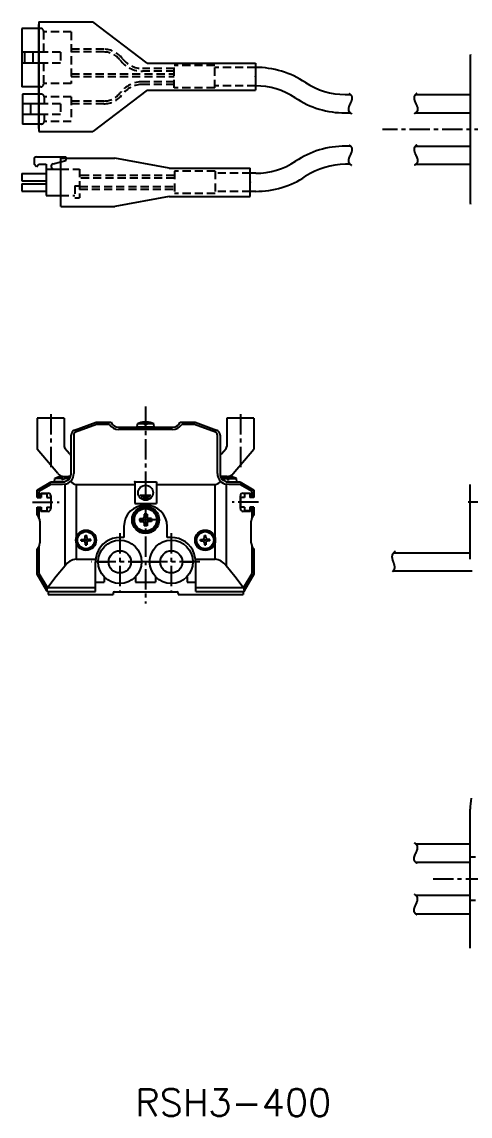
# Model space of a CAD drawing. Extents: x -708 to 234, y 164 to 576.
# Drawn here: x -708.3 to -542.8, y 164.2 to 568.1 of the extents above; entities that cross this region are included whole.
import ezdxf

# ---------------------------------------------------------------- set-up
doc = ezdxf.new("R2010")
doc.units = 0
doc.linetypes.add('CENTER', pattern=[12, 7.5, -1.5, 1.5, -1.5])
doc.linetypes.add('DASHED', pattern=[4.5, 3, -1.5])
doc.layers.get('0').update_dxf_attribs({"linetype": 'CONTINUOUS'})
doc.layers.add('CENTER', color=1, linetype='CENTER')
doc.styles.get("Standard").update_dxf_attribs({"font": 'txt.shx', "height": 10})

# ---------------------------------------------------------------- blocks, each defined once
blk = doc.blocks.new('DTL0002')
at = {"color": 0, "linetype": 'CONTINUOUS'}
for p, q in [((0, 0), (0, -8)), ((0, 0), (8, 0)), ((8, 0), (8, -8)), ((4, -2.07), (4, -4.87)), ((0, -8), (8, -8)), ((2.03, -4.87), (5.97, -4.87)), ((2.34, -5.37), (5.66, -5.37)), ((2.94, -5.87), (5.06, -5.87))]:
    blk.add_line(p, q, dxfattribs=at)
blk.add_circle((4, -4), 2.75, dxfattribs=at)
at = {"color": 0}
blk.add_point((0, 0), dxfattribs=at)
blk = doc.blocks.new('DTL0003')
at = {"color": 0, "linetype": 'CONTINUOUS'}
for p, q in [((-1, 0.25), (-1.75, 0.25)), ((-1.75, 0.25), (-1.75, -0.25)), ((-0.25, 1.75), (0.25, 1.75)), ((-0.25, 1.75), (-0.25, 1)), ((0.25, 1.75), (0.25, 1)), ((1, 0.25), (1.75, 0.25)), ((1.75, 0.25), (1.75, -0.25)), ((-1, -0.25), (-1.75, -0.25)), ((-0.25, -1.75), (-0.25, -1)), ((-0.25, -1.75), (0.25, -1.75)), ((0.25, -1.75), (0.25, -1)), ((1, -0.25), (1.75, -0.25))]:
    blk.add_line(p, q, dxfattribs=at)
for radius in [3.75, 3.15]:
    blk.add_circle((0, 0), radius, dxfattribs=at)
for centre, start, end in [((-1, 1), 270, 0), ((1, 1), 180, 270), ((-1, -1), 0, 90.0001), ((1, -1), 90, 180)]:
    blk.add_arc(centre, 0.748, start, end, dxfattribs=at)
at = {"color": 0}
blk.add_point((0, 0), dxfattribs=at)
blk.add_point((0, 0), dxfattribs=at)

msp = doc.modelspace()

# ---------------------------------------------------------------- linework, layer by layer
at = {"color": 7, "linetype": 'CONTINUOUS'}
for p, q in [((-702.08, 565.61), (-708.28, 565.61)), ((-708.28, 565.61), (-708.28, 544.11)), ((-702.08, 556.86), (-708.28, 556.86)), ((-707.28, 556.86), (-707.28, 552.86)), ((-704.28, 556.86), (-704.28, 552.86)), ((-542.79, 554.01), (-542.79, 502.71)), ((-702.08, 552.86), (-708.28, 552.86)), ((-702.08, 544.11), (-708.28, 544.11)), ((-708.08, 541.36), (-708.08, 530.36)), ((-702.08, 541.36), (-708.08, 541.36)), ((-588.91, 541.27), (-587.01, 541.27)), ((-562.92, 541.26), (-542.79, 541.26)), ((-702.08, 537.86), (-708.08, 537.86)), ((-705.08, 537.86), (-705.08, 533.86)), ((-702.08, 533.86), (-708.08, 533.86)), ((-589.04, 534.47), (-586.99, 534.47)), ((-562.94, 534.46), (-542.79, 534.46)), ((-702.08, 530.36), (-708.08, 530.36)), ((-586.96, 522.21), (-588.81, 522.21)), ((-562.96, 522.21), (-542.79, 522.21)), ((-703.81, 517.32), (-703.81, 515.52)), ((-702.91, 518.22), (-692.11, 518.22)), ((-692.11, 518.22), (-692.11, 517.81)), ((-702.91, 514.62), (-703.81, 515.52)), ((-702.91, 514.62), (-702.01, 515.52)), ((-702.01, 515.52), (-699.31, 515.52)), ((-699.31, 515.52), (-699.31, 504)), ((-699.31, 513.72), (-693.98, 513.72)), ((-696.74, 515.72), (-693.98, 516.43)), ((-587.05, 515.51), (-588.81, 515.51)), ((-562.88, 515.51), (-542.79, 515.51)), ((-708.31, 512.1), (-708.31, 509.4)), ((-708.31, 512.1), (-699.31, 512.1)), ((-708.31, 509.4), (-699.31, 509.4)), ((-621.98, 512.21), (-623.98, 512.21)), ((-708.31, 508.32), (-699.31, 508.32)), ((-708.31, 508.32), (-708.31, 505.62)), ((-708.31, 505.62), (-699.31, 505.62)), ((-621.98, 505.51), (-623.98, 505.51)), ((-699.31, 504), (-693.98, 504)), ((-692.63, 421.78), (-702.63, 421.78)), ((-702.63, 421.78), (-702.63, 410.41)), ((-692.63, 421.78), (-692.63, 411.3)), ((-688.82, 417.39), (-680.88, 420.28)), ((-680.88, 420.28), (-675.39, 420.28)), ((-675.39, 420.28), (-675.38, 420.28)), ((-663.03, 420.37), (-663.03, 419.38)), ((-662.23, 420.37), (-662.23, 419.38)), ((-649.88, 420.28), (-644.38, 420.28)), ((-649.88, 420.28), (-649.88, 420.28)), ((-644.38, 420.28), (-636.45, 417.39)), ((-632.63, 421.78), (-632.63, 411.3)), ((-622.63, 421.78), (-632.63, 421.78)), ((-622.63, 421.78), (-622.63, 410.41)), ((-680.71, 419.46), (-688.47, 416.62)), ((-675.97, 419.46), (-680.71, 419.46)), ((-672.63, 418.48), (-652.63, 418.48)), ((-652.63, 417.65), (-672.63, 417.65)), ((-665.78, 418.48), (-665.67, 419.78)), ((-659.48, 418.48), (-665.78, 418.48)), ((-663.03, 419.78), (-665.67, 419.78)), ((-662.23, 419.38), (-663.03, 419.38)), ((-659.6, 419.78), (-662.23, 419.78)), ((-659.48, 418.48), (-659.6, 419.78)), ((-644.56, 419.46), (-649.29, 419.46)), ((-636.79, 416.62), (-644.56, 419.46)), ((-690.13, 401.28), (-690.13, 415.51)), ((-689.13, 415.68), (-689.13, 401.37)), ((-636.13, 401.37), (-636.13, 415.68)), ((-635.13, 415.51), (-635.13, 401.28)), ((-695.03, 401.35), (-702.63, 410.41)), ((-690.7, 408.64), (-692.4, 410.66)), ((-634.56, 408.64), (-632.87, 410.66)), ((-630.23, 401.35), (-622.63, 410.41)), ((-693.53, 400.17), (-693.53, 399.18)), ((-692.73, 400.28), (-691.13, 400.28)), ((-692.73, 400.17), (-692.73, 399.18)), ((-632.53, 400.28), (-634.13, 400.28)), ((-632.53, 400.17), (-632.53, 399.18)), ((-631.73, 400.17), (-631.73, 399.18)), ((-702.63, 395.28), (-697.45, 398.27)), ((-697.46, 397.28), (-702, 394.7)), ((-693.35, 397.28), (-697.46, 397.28)), ((-697.45, 398.27), (-697.44, 398.28)), ((-697.44, 398.28), (-693.13, 398.28)), ((-696.28, 398.28), (-696.17, 399.58)), ((-693.13, 398.28), (-696.28, 398.28)), ((-693.53, 399.58), (-696.17, 399.58)), ((-692.73, 399.18), (-693.53, 399.18)), ((-692.36, 397.4), (-693.35, 397.28)), ((-693.13, 398.28), (-692.4, 398.37)), ((-690.66, 399.58), (-692.73, 399.58)), ((-692.36, 367.36), (-692.36, 397.4)), ((-688.28, 397.28), (-688.28, 369.78)), ((-688.28, 397.28), (-666.63, 397.28)), ((-658.63, 397.28), (-636.98, 397.28)), ((-636.98, 369.78), (-636.98, 397.28)), ((-635, 398.6), (-635.02, 398.59)), ((-634.6, 399.58), (-632.53, 399.58)), ((-631.91, 397.28), (-632.91, 397.4)), ((-632.91, 397.4), (-632.91, 367.36)), ((-632.87, 398.37), (-632.13, 398.28)), ((-632.53, 399.18), (-631.73, 399.18)), ((-632.13, 398.28), (-628.98, 398.28)), ((-632.13, 398.28), (-627.83, 398.28)), ((-627.81, 397.28), (-631.91, 397.28)), ((-631.73, 399.58), (-629.1, 399.58)), ((-628.98, 398.28), (-629.1, 399.58)), ((-627.83, 398.28), (-627.81, 398.27)), ((-627.81, 398.27), (-622.63, 395.28)), ((-623.27, 394.7), (-627.81, 397.28)), ((-542.79, 369.78), (-542.79, 397.28)), ((-702.63, 395.26), (-702.63, 395.28)), ((-702.63, 392.53), (-702.63, 395.26)), ((-702, 392.68), (-702.63, 392.68)), ((-702.63, 392.53), (-701.13, 392.53)), ((-702, 394.7), (-702, 392.68)), ((-702, 392.68), (-701.33, 392.68)), ((-701.33, 392.68), (-701.33, 394.13)), ((-701.33, 394.13), (-698.63, 394.13)), ((-701.13, 393.98), (-701.13, 392.53)), ((-701.13, 393.98), (-699.13, 393.98)), ((-699.13, 393.98), (-699.13, 392.53)), ((-699.13, 392.53), (-697.63, 392.53)), ((-697.63, 393.13), (-697.63, 388.43)), ((-697.63, 392.53), (-697.63, 389.03)), ((-627.63, 388.43), (-627.63, 393.13)), ((-627.63, 392.53), (-627.63, 389.03)), ((-626.13, 392.53), (-627.63, 392.53)), ((-626.63, 394.13), (-623.93, 394.13)), ((-626.13, 393.98), (-626.13, 392.53)), ((-624.13, 393.98), (-626.13, 393.98)), ((-624.13, 393.98), (-624.13, 392.53)), ((-622.63, 392.53), (-624.13, 392.53)), ((-623.93, 394.13), (-623.93, 392.68)), ((-623.93, 392.68), (-623.27, 392.68)), ((-623.27, 392.68), (-623.27, 394.7)), ((-622.63, 392.68), (-623.27, 392.68)), ((-622.63, 395.28), (-622.63, 395.26)), ((-622.63, 395.26), (-622.63, 392.53)), ((-702.63, 386.02), (-702.63, 389.03)), ((-702.63, 389.03), (-701.13, 389.03)), ((-702.63, 388.88), (-702, 388.88)), ((-701.33, 388.88), (-702, 388.88)), ((-702, 388.88), (-702, 385.21)), ((-701.33, 387.43), (-701.33, 388.88)), ((-701.13, 389.03), (-701.13, 387.58)), ((-699.13, 389.03), (-699.13, 387.58)), ((-699.13, 389.03), (-697.63, 389.03)), ((-626.13, 389.03), (-627.63, 389.03)), ((-626.13, 389.03), (-626.13, 387.58)), ((-624.13, 389.03), (-624.13, 387.58)), ((-622.63, 389.03), (-624.13, 389.03)), ((-623.27, 388.88), (-623.93, 388.88)), ((-623.93, 388.88), (-623.93, 387.43)), ((-623.27, 388.88), (-622.63, 388.88)), ((-623.27, 385.21), (-623.27, 388.88)), ((-622.63, 389.03), (-622.63, 386.02)), ((-701.63, 383.78), (-701.63, 375.78)), ((-698.63, 387.43), (-701.33, 387.43)), ((-701.13, 387.58), (-699.13, 387.58)), ((-664.78, 384.83), (-663.68, 384.83)), ((-664.78, 384.83), (-664.78, 383.73)), ((-664.78, 383.73), (-663.68, 383.73)), ((-662.08, 386.43), (-663.18, 386.43)), ((-663.18, 386.43), (-663.18, 385.33)), ((-662.08, 386.43), (-662.08, 385.33)), ((-660.48, 384.83), (-661.58, 384.83)), ((-660.48, 383.73), (-661.58, 383.73)), ((-660.48, 384.83), (-660.48, 383.73)), ((-623.93, 387.43), (-626.63, 387.43)), ((-624.13, 387.58), (-626.13, 387.58)), ((-623.63, 375.78), (-623.63, 383.78)), ((-670.63, 381.78), (-670.63, 377.78)), ((-663.18, 383.23), (-663.18, 382.13)), ((-662.08, 382.13), (-663.18, 382.13)), ((-662.08, 383.23), (-662.08, 382.13)), ((-654.63, 377.78), (-654.63, 381.78)), ((-670.63, 377.78), (-672.13, 377.78)), ((-653.13, 377.78), (-654.63, 377.78)), ((-702.63, 364.28), (-702.63, 373.54)), ((-702, 374.35), (-702, 364.55)), ((-623.27, 364.55), (-623.27, 374.35)), ((-622.63, 373.54), (-622.63, 364.28)), ((-571.01, 372.13), (-542.83, 372.13)), ((-688.28, 369.78), (-681.14, 369.78)), ((-681.13, 357.86), (-681.13, 368.78)), ((-680.13, 368.78), (-676.38, 368.78)), ((-667.88, 368.78), (-664.13, 368.78)), ((-661.13, 368.78), (-657.38, 368.78)), ((-648.88, 368.78), (-645.13, 368.78)), ((-644.13, 357.86), (-644.13, 368.78)), ((-644.12, 369.78), (-636.98, 369.78)), ((-699.06, 358.09), (-702.63, 364.28)), ((-702.63, 364.28), (-702.63, 364.28)), ((-702, 364.55), (-698.84, 359.17)), ((-626.42, 359.17), (-623.27, 364.55)), ((-622.63, 364.28), (-626.21, 358.09)), ((-622.63, 364.28), (-622.63, 364.28)), ((-571.22, 365.43), (-542.02, 365.43)), ((-681.13, 361.28), (-677.93, 361.28)), ((-677.93, 363.27), (-677.93, 361.28)), ((-666.33, 363.27), (-666.33, 361.28)), ((-666.33, 361.28), (-658.93, 361.28)), ((-658.93, 363.27), (-658.93, 361.28)), ((-647.33, 363.27), (-647.33, 361.28)), ((-647.33, 361.28), (-644.13, 361.28)), ((-698.88, 357.78), (-699.06, 358.09)), ((-681.13, 357.78), (-698.88, 357.78)), ((-698.84, 359.17), (-698.72, 359.31)), ((-698.72, 359.31), (-681.13, 359.31)), ((-698.63, 357.78), (-698.63, 356.78)), ((-698.63, 356.78), (-674.63, 356.78)), ((-674.63, 357.28), (-674.63, 356.78)), ((-674.13, 357.78), (-651.13, 357.78)), ((-650.63, 357.28), (-650.63, 356.78)), ((-650.63, 356.78), (-626.63, 356.78)), ((-644.13, 359.31), (-626.55, 359.31)), ((-626.38, 357.78), (-644.13, 357.78)), ((-626.63, 357.78), (-626.63, 356.78)), ((-626.55, 359.31), (-626.42, 359.17)), ((-626.21, 358.09), (-626.38, 357.78)), ((-542.79, 226.18), (-542.79, 277.48)), ((-542.79, 270.27), (-542.63, 270.33)), ((-562.88, 264.68), (-542.79, 264.68)), ((-540.79, 259.83), (-542.79, 259.83)), ((-562.96, 257.98), (-542.79, 257.98)), ((-562.94, 245.73), (-542.79, 245.73)), ((-540.79, 243.83), (-542.79, 243.83)), ((-562.92, 238.93), (-542.79, 238.93)), ((-542.63, 233.33), (-542.79, 233.39))]:
    msp.add_line(p, q, dxfattribs=at)
at = {"color": 0, "linetype": 'CONTINUOUS'}
for p, q in [((-702.08, 568.06), (-682.08, 568.06)), ((-702.08, 568.06), (-702.08, 527.66)), ((-702.08, 528.66), (-702.08, 567.06)), ((-662.08, 552.81), (-682.08, 568.06)), ((-662.08, 552.81), (-622.08, 552.81)), ((-622.08, 552.81), (-622.08, 542.91)), ((-662.08, 542.91), (-682.08, 527.66)), ((-662.08, 542.91), (-622.08, 542.91)), ((-702.08, 527.66), (-682.08, 527.66)), ((-693.98, 517.81), (-673.98, 517.81)), ((-693.98, 499.91), (-693.98, 517.81)), ((-653.98, 514.06), (-673.98, 517.81)), ((-653.98, 514.06), (-623.98, 514.06)), ((-623.98, 503.66), (-623.98, 514.06)), ((-653.98, 503.66), (-673.98, 499.91)), ((-653.98, 503.66), (-623.98, 503.66)), ((-693.98, 499.91), (-673.98, 499.91))]:
    msp.add_line(p, q, dxfattribs=at)
at = {"color": 3, "linetype": 'DASHED'}
for p, q in [((-701.28, 565.61), (-702.08, 565.61)), ((-700.28, 564.61), (-700.28, 556.86)), ((-690.08, 564.36), (-700.28, 564.36)), ((-690.08, 564.36), (-690.08, 545.36)), ((-678.05, 557.96), (-690.08, 557.96)), ((-694.08, 556.86), (-702.08, 556.86)), ((-694.08, 556.86), (-694.08, 552.86)), ((-678.05, 556.96), (-690.08, 556.96)), ((-694.08, 552.86), (-702.08, 552.86)), ((-700.28, 552.86), (-700.28, 545.11)), ((-652.08, 550.86), (-663.72, 550.86)), ((-652.08, 549.86), (-663.72, 549.86)), ((-637.08, 552.01), (-652.08, 552.01)), ((-652.08, 543.71), (-652.08, 552.01)), ((-637.08, 543.71), (-637.08, 552.01)), ((-622.08, 551.26), (-637.08, 551.26)), ((-690.08, 545.36), (-700.28, 545.36)), ((-690.08, 548.86), (-652.08, 548.86)), ((-690.08, 547.86), (-652.08, 547.86)), ((-652.08, 545.96), (-663.72, 545.96)), ((-701.28, 544.11), (-702.08, 544.11)), ((-701.08, 541.36), (-702.08, 541.36)), ((-652.08, 544.96), (-663.72, 544.96)), ((-637.08, 543.71), (-652.08, 543.71)), ((-622.08, 544.46), (-637.08, 544.46)), ((-694.08, 537.86), (-702.08, 537.86)), ((-700.08, 540.36), (-700.08, 537.86)), ((-690.08, 540.36), (-700.08, 540.36)), ((-694.08, 537.86), (-694.08, 533.86)), ((-690.08, 540.36), (-690.08, 531.36)), ((-678.05, 538.86), (-690.08, 538.86)), ((-678.05, 537.86), (-690.08, 537.86)), ((-694.08, 533.86), (-702.08, 533.86)), ((-700.08, 533.86), (-700.08, 531.36)), ((-701.08, 530.36), (-702.08, 530.36)), ((-690.08, 531.36), (-700.08, 531.36)), ((-693.98, 516.43), (-692.11, 516.91)), ((-692.11, 517.81), (-692.11, 516.91)), ((-693.98, 513.72), (-686.98, 513.72)), ((-686.98, 513.72), (-686.98, 503.1)), ((-651.98, 512.96), (-651.98, 504.76)), ((-636.98, 512.96), (-651.98, 512.96)), ((-636.98, 512.96), (-636.98, 504.76)), ((-651.98, 511.36), (-686.98, 511.36)), ((-651.98, 510.36), (-686.98, 510.36)), ((-623.98, 512.21), (-636.98, 512.21)), ((-688.78, 507.6), (-686.98, 507.6)), ((-688.78, 507.6), (-688.78, 503.1)), ((-686.98, 507.36), (-651.98, 507.36)), ((-686.98, 506.36), (-651.98, 506.36)), ((-623.98, 505.51), (-636.98, 505.51)), ((-693.98, 504), (-688.78, 504)), ((-688.78, 503.1), (-686.98, 503.1)), ((-636.98, 504.76), (-651.98, 504.76))]:
    msp.add_line(p, q, dxfattribs=at)
at = {"color": 7, "linetype": 'CONTINUOUS'}
for points in [[(-690.94, 399.24), (-691.49, 398.77), (-692.4, 398.37)], [(-632.87, 398.37), (-633.77, 398.77), (-634.33, 399.24)], [(-701.63, 383.78), (-701.68, 384.32), (-702, 385.21)], [(-623.27, 385.21), (-623.48, 384.72), (-623.63, 383.78)], [(-702, 374.35), (-701.78, 374.84), (-701.63, 375.78)], [(-623.63, 375.78), (-623.58, 375.24), (-623.27, 374.35)], [(-680.62, 371.78), (-681.01, 370.28), (-681.13, 368.78)], [(-644.13, 368.78), (-644.26, 370.32), (-644.65, 371.78)], [(-692.36, 367.36), (-695.63, 363.39), (-698.72, 359.31)], [(-626.55, 359.31), (-629.64, 363.4), (-632.91, 367.36)]]:
    msp.add_lwpolyline(points, dxfattribs=at)
at = {"color": 7}
for points in [[(-587.43, 541.68, 0), (-587.4, 541.65, 0), (-587.37, 541.62, 0), (-587.33, 541.59, 0), (-587.3, 541.56, 0), (-587.27, 541.53, 0), (-587.23, 541.5, 0), (-587.2, 541.47, 0), (-587.17, 541.43, 0), (-587.14, 541.4, 0), (-587.11, 541.37, 0), (-587.08, 541.34, 0), (-587.04, 541.3, 0), (-587.01, 541.27, 0), (-586.98, 541.24, 0), (-586.95, 541.2, 0), (-586.92, 541.17, 0), (-586.89, 541.14, 0), (-586.87, 541.1, 0), (-586.84, 541.07, 0), (-586.81, 541.03, 0), (-586.78, 541, 0), (-586.76, 540.96, 0), (-586.73, 540.93, 0), (-586.71, 540.89, 0), (-586.68, 540.85, 0), (-586.66, 540.82, 0), (-586.64, 540.78, 0), (-586.62, 540.74, 0), (-586.6, 540.71, 0), (-586.58, 540.67, 0), (-586.56, 540.63, 0), (-586.54, 540.59, 0), (-586.53, 540.55, 0), (-586.51, 540.52, 0), (-586.5, 540.48, 0), (-586.49, 540.44, 0), (-586.48, 540.4, 0), (-586.47, 540.36, 0), (-586.46, 540.32, 0), (-586.45, 540.28, 0), (-586.45, 540.24, 0), (-586.44, 540.2, 0), (-586.43, 540.16, 0), (-586.43, 540.12, 0), (-586.43, 540.08, 0), (-586.43, 540.03, 0), (-586.43, 539.99, 0), (-586.43, 539.95, 0), (-586.43, 539.91, 0), (-586.43, 539.87, 0), (-586.43, 539.82, 0), (-586.44, 539.78, 0), (-586.44, 539.74, 0), (-586.45, 539.7, 0), (-586.45, 539.65, 0), (-586.46, 539.61, 0), (-586.47, 539.57, 0), (-586.47, 539.52, 0), (-586.48, 539.48, 0), (-586.49, 539.43, 0), (-586.5, 539.39, 0), (-586.51, 539.35, 0), (-586.53, 539.3, 0), (-586.54, 539.26, 0), (-586.55, 539.21, 0), (-586.56, 539.17, 0), (-586.58, 539.12, 0), (-586.59, 539.08, 0), (-586.61, 539.03, 0), (-586.62, 538.99, 0), (-586.64, 538.94, 0), (-586.65, 538.9, 0), (-586.67, 538.85, 0), (-586.69, 538.81, 0), (-586.71, 538.76, 0), (-586.72, 538.72, 0), (-586.74, 538.67, 0), (-586.76, 538.62, 0), (-586.78, 538.58, 0), (-586.8, 538.53, 0), (-586.82, 538.49, 0), (-586.84, 538.44, 0), (-586.86, 538.39, 0), (-586.88, 538.35, 0), (-586.9, 538.3, 0), (-586.92, 538.26, 0), (-586.94, 538.21, 0), (-586.96, 538.16, 0), (-586.98, 538.12, 0), (-587, 538.07, 0), (-587.02, 538.03, 0), (-587.04, 537.98, 0), (-587.07, 537.93, 0), (-587.09, 537.89, 0), (-587.11, 537.84, 0), (-587.13, 537.8, 0), (-587.15, 537.75, 0), (-587.17, 537.7, 0), (-587.19, 537.66, 0), (-587.21, 537.61, 0), (-587.23, 537.57, 0), (-587.25, 537.52, 0), (-587.28, 537.48, 0), (-587.3, 537.43, 0), (-587.32, 537.38, 0), (-587.34, 537.34, 0), (-587.36, 537.29, 0), (-587.38, 537.25, 0), (-587.39, 537.2, 0), (-587.41, 537.16, 0), (-587.43, 537.11, 0), (-587.45, 537.07, 0), (-587.47, 537.02, 0), (-587.49, 536.98, 0), (-587.5, 536.93, 0), (-587.52, 536.89, 0), (-587.54, 536.84, 0), (-587.55, 536.8, 0), (-587.57, 536.75, 0), (-587.58, 536.71, 0), (-587.6, 536.66, 0), (-587.61, 536.62, 0), (-587.63, 536.58, 0), (-587.64, 536.53, 0), (-587.65, 536.49, 0), (-587.66, 536.45, 0), (-587.67, 536.4, 0), (-587.69, 536.36, 0), (-587.7, 536.32, 0), (-587.71, 536.27, 0), (-587.71, 536.23, 0), (-587.72, 536.19, 0), (-587.73, 536.15, 0), (-587.74, 536.11, 0), (-587.74, 536.07, 0), (-587.75, 536.02, 0), (-587.75, 535.98, 0), (-587.75, 535.94, 0), (-587.76, 535.9, 0), (-587.76, 535.86, 0), (-587.76, 535.82, 0), (-587.76, 535.78, 0), (-587.76, 535.74, 0), (-587.75, 535.7, 0), (-587.75, 535.66, 0), (-587.75, 535.62, 0), (-587.74, 535.58, 0), (-587.74, 535.54, 0), (-587.73, 535.5, 0), (-587.72, 535.47, 0), (-587.71, 535.43, 0), (-587.7, 535.39, 0), (-587.69, 535.35, 0), (-587.68, 535.32, 0), (-587.66, 535.28, 0), (-587.65, 535.24, 0), (-587.63, 535.21, 0), (-587.62, 535.17, 0), (-587.6, 535.14, 0), (-587.58, 535.1, 0), (-587.56, 535.07, 0), (-587.54, 535.03, 0), (-587.51, 535, 0), (-587.49, 534.96, 0), (-587.46, 534.93, 0), (-587.44, 534.9, 0), (-587.41, 534.86, 0), (-587.38, 534.83, 0), (-587.35, 534.8, 0), (-587.32, 534.77, 0), (-587.29, 534.74, 0), (-587.26, 534.7, 0), (-587.23, 534.67, 0), (-587.2, 534.64, 0), (-587.16, 534.61, 0), (-587.13, 534.58, 0), (-587.09, 534.55, 0), (-587.06, 534.52, 0), (-587.02, 534.49, 0), (-586.99, 534.47, 0), (-586.95, 534.44, 0), (-586.92, 534.41, 0), (-586.88, 534.38, 0), (-586.84, 534.35, 0), (-586.81, 534.33, 0), (-586.77, 534.3, 0), (-586.74, 534.27, 0), (-586.7, 534.25, 0), (-586.66, 534.22, 0), (-586.63, 534.2, 0), (-586.59, 534.17, 0)], [(-562.5, 541.68, 0), (-562.53, 541.65, 0), (-562.56, 541.62, 0), (-562.59, 541.59, 0), (-562.62, 541.56, 0), (-562.66, 541.53, 0), (-562.69, 541.5, 0), (-562.72, 541.47, 0), (-562.75, 541.43, 0), (-562.79, 541.4, 0), (-562.82, 541.37, 0), (-562.85, 541.34, 0), (-562.88, 541.3, 0), (-562.91, 541.27, 0), (-562.94, 541.24, 0), (-562.97, 541.2, 0), (-563, 541.17, 0), (-563.03, 541.14, 0), (-563.06, 541.1, 0), (-563.09, 541.07, 0), (-563.11, 541.03, 0), (-563.14, 541, 0), (-563.17, 540.96, 0), (-563.19, 540.93, 0), (-563.22, 540.89, 0), (-563.24, 540.85, 0), (-563.26, 540.82, 0), (-563.29, 540.78, 0), (-563.31, 540.74, 0), (-563.33, 540.71, 0), (-563.35, 540.67, 0), (-563.36, 540.63, 0), (-563.38, 540.59, 0), (-563.4, 540.55, 0), (-563.41, 540.52, 0), (-563.42, 540.48, 0), (-563.44, 540.44, 0), (-563.45, 540.4, 0), (-563.46, 540.36, 0), (-563.47, 540.32, 0), (-563.47, 540.28, 0), (-563.48, 540.24, 0), (-563.49, 540.2, 0), (-563.49, 540.16, 0), (-563.49, 540.12, 0), (-563.5, 540.08, 0), (-563.5, 540.03, 0), (-563.5, 539.99, 0), (-563.5, 539.95, 0), (-563.5, 539.91, 0), (-563.49, 539.87, 0), (-563.49, 539.82, 0), (-563.49, 539.78, 0), (-563.48, 539.74, 0), (-563.48, 539.7, 0), (-563.47, 539.65, 0), (-563.47, 539.61, 0), (-563.46, 539.57, 0), (-563.45, 539.52, 0), (-563.44, 539.48, 0), (-563.43, 539.43, 0), (-563.42, 539.39, 0), (-563.41, 539.35, 0), (-563.4, 539.3, 0), (-563.39, 539.26, 0), (-563.37, 539.21, 0), (-563.36, 539.17, 0), (-563.35, 539.12, 0), (-563.33, 539.08, 0), (-563.32, 539.03, 0), (-563.3, 538.99, 0), (-563.29, 538.94, 0), (-563.27, 538.9, 0), (-563.25, 538.85, 0), (-563.24, 538.81, 0), (-563.22, 538.76, 0), (-563.2, 538.72, 0), (-563.18, 538.67, 0), (-563.16, 538.62, 0), (-563.15, 538.58, 0), (-563.13, 538.53, 0), (-563.11, 538.49, 0), (-563.09, 538.44, 0), (-563.07, 538.39, 0), (-563.05, 538.35, 0), (-563.03, 538.3, 0), (-563.01, 538.26, 0), (-562.99, 538.21, 0), (-562.97, 538.16, 0), (-562.94, 538.12, 0), (-562.92, 538.07, 0), (-562.9, 538.03, 0), (-562.88, 537.98, 0), (-562.86, 537.93, 0), (-562.84, 537.89, 0), (-562.82, 537.84, 0), (-562.8, 537.8, 0), (-562.77, 537.75, 0), (-562.75, 537.7, 0), (-562.73, 537.66, 0), (-562.71, 537.61, 0), (-562.69, 537.57, 0), (-562.67, 537.52, 0), (-562.65, 537.48, 0), (-562.63, 537.43, 0), (-562.61, 537.38, 0), (-562.59, 537.34, 0), (-562.57, 537.29, 0), (-562.55, 537.25, 0), (-562.53, 537.2, 0), (-562.51, 537.16, 0), (-562.49, 537.11, 0), (-562.47, 537.07, 0), (-562.46, 537.02, 0), (-562.44, 536.98, 0), (-562.42, 536.93, 0), (-562.4, 536.89, 0), (-562.39, 536.84, 0), (-562.37, 536.8, 0), (-562.36, 536.75, 0), (-562.34, 536.71, 0), (-562.33, 536.66, 0), (-562.31, 536.62, 0), (-562.3, 536.58, 0), (-562.28, 536.53, 0), (-562.27, 536.49, 0), (-562.26, 536.45, 0), (-562.25, 536.4, 0), (-562.24, 536.36, 0), (-562.23, 536.32, 0), (-562.22, 536.27, 0), (-562.21, 536.23, 0), (-562.2, 536.19, 0), (-562.2, 536.15, 0), (-562.19, 536.11, 0), (-562.18, 536.07, 0), (-562.18, 536.02, 0), (-562.17, 535.98, 0), (-562.17, 535.94, 0), (-562.17, 535.9, 0), (-562.17, 535.86, 0), (-562.17, 535.82, 0), (-562.17, 535.78, 0), (-562.17, 535.74, 0), (-562.17, 535.7, 0), (-562.17, 535.66, 0), (-562.18, 535.62, 0), (-562.18, 535.58, 0), (-562.19, 535.54, 0), (-562.2, 535.5, 0), (-562.2, 535.47, 0), (-562.21, 535.43, 0), (-562.22, 535.39, 0), (-562.23, 535.35, 0), (-562.25, 535.32, 0), (-562.26, 535.28, 0), (-562.27, 535.24, 0), (-562.29, 535.21, 0), (-562.31, 535.17, 0), (-562.33, 535.14, 0), (-562.35, 535.1, 0), (-562.37, 535.07, 0), (-562.39, 535.03, 0), (-562.41, 535, 0), (-562.44, 534.96, 0), (-562.46, 534.93, 0), (-562.49, 534.9, 0), (-562.52, 534.86, 0), (-562.54, 534.83, 0), (-562.57, 534.8, 0), (-562.6, 534.77, 0), (-562.63, 534.74, 0), (-562.66, 534.7, 0), (-562.7, 534.67, 0), (-562.73, 534.64, 0), (-562.76, 534.61, 0), (-562.8, 534.58, 0), (-562.83, 534.55, 0), (-562.87, 534.52, 0), (-562.9, 534.49, 0), (-562.94, 534.47, 0), (-562.97, 534.44, 0), (-563.01, 534.41, 0), (-563.04, 534.38, 0), (-563.08, 534.35, 0), (-563.12, 534.33, 0), (-563.15, 534.3, 0), (-563.19, 534.27, 0), (-563.23, 534.25, 0), (-563.26, 534.22, 0), (-563.3, 534.2, 0), (-563.34, 534.17, 0)], [(-587.43, 522.68, 0), (-587.4, 522.65, 0), (-587.37, 522.62, 0), (-587.33, 522.59, 0), (-587.3, 522.56, 0), (-587.27, 522.53, 0), (-587.23, 522.5, 0), (-587.2, 522.47, 0), (-587.17, 522.43, 0), (-587.14, 522.4, 0), (-587.11, 522.37, 0), (-587.08, 522.34, 0), (-587.04, 522.3, 0), (-587.01, 522.27, 0), (-586.98, 522.24, 0), (-586.95, 522.2, 0), (-586.92, 522.17, 0), (-586.89, 522.14, 0), (-586.87, 522.1, 0), (-586.84, 522.07, 0), (-586.81, 522.03, 0), (-586.78, 522, 0), (-586.76, 521.96, 0), (-586.73, 521.93, 0), (-586.71, 521.89, 0), (-586.68, 521.85, 0), (-586.66, 521.82, 0), (-586.64, 521.78, 0), (-586.62, 521.74, 0), (-586.6, 521.71, 0), (-586.58, 521.67, 0), (-586.56, 521.63, 0), (-586.54, 521.59, 0), (-586.53, 521.55, 0), (-586.51, 521.52, 0), (-586.5, 521.48, 0), (-586.49, 521.44, 0), (-586.48, 521.4, 0), (-586.47, 521.36, 0), (-586.46, 521.32, 0), (-586.45, 521.28, 0), (-586.45, 521.24, 0), (-586.44, 521.2, 0), (-586.43, 521.16, 0), (-586.43, 521.12, 0), (-586.43, 521.08, 0), (-586.43, 521.03, 0), (-586.43, 520.99, 0), (-586.43, 520.95, 0), (-586.43, 520.91, 0), (-586.43, 520.87, 0), (-586.43, 520.82, 0), (-586.44, 520.78, 0), (-586.44, 520.74, 0), (-586.45, 520.7, 0), (-586.45, 520.65, 0), (-586.46, 520.61, 0), (-586.47, 520.57, 0), (-586.47, 520.52, 0), (-586.48, 520.48, 0), (-586.49, 520.43, 0), (-586.5, 520.39, 0), (-586.51, 520.35, 0), (-586.53, 520.3, 0), (-586.54, 520.26, 0), (-586.55, 520.21, 0), (-586.56, 520.17, 0), (-586.58, 520.12, 0), (-586.59, 520.08, 0), (-586.61, 520.03, 0), (-586.62, 519.99, 0), (-586.64, 519.94, 0), (-586.65, 519.9, 0), (-586.67, 519.85, 0), (-586.69, 519.81, 0), (-586.71, 519.76, 0), (-586.72, 519.72, 0), (-586.74, 519.67, 0), (-586.76, 519.62, 0), (-586.78, 519.58, 0), (-586.8, 519.53, 0), (-586.82, 519.49, 0), (-586.84, 519.44, 0), (-586.86, 519.39, 0), (-586.88, 519.35, 0), (-586.9, 519.3, 0), (-586.92, 519.26, 0), (-586.94, 519.21, 0), (-586.96, 519.16, 0), (-586.98, 519.12, 0), (-587, 519.07, 0), (-587.02, 519.03, 0), (-587.04, 518.98, 0), (-587.07, 518.93, 0), (-587.09, 518.89, 0), (-587.11, 518.84, 0), (-587.13, 518.8, 0), (-587.15, 518.75, 0), (-587.17, 518.7, 0), (-587.19, 518.66, 0), (-587.21, 518.61, 0), (-587.23, 518.57, 0), (-587.25, 518.52, 0), (-587.28, 518.48, 0), (-587.3, 518.43, 0), (-587.32, 518.38, 0), (-587.34, 518.34, 0), (-587.36, 518.29, 0), (-587.38, 518.25, 0), (-587.39, 518.2, 0), (-587.41, 518.16, 0), (-587.43, 518.11, 0), (-587.45, 518.07, 0), (-587.47, 518.02, 0), (-587.49, 517.98, 0), (-587.5, 517.93, 0), (-587.52, 517.89, 0), (-587.54, 517.84, 0), (-587.55, 517.8, 0), (-587.57, 517.75, 0), (-587.58, 517.71, 0), (-587.6, 517.66, 0), (-587.61, 517.62, 0), (-587.63, 517.58, 0), (-587.64, 517.53, 0), (-587.65, 517.49, 0), (-587.66, 517.45, 0), (-587.67, 517.4, 0), (-587.69, 517.36, 0), (-587.7, 517.32, 0), (-587.71, 517.27, 0), (-587.71, 517.23, 0), (-587.72, 517.19, 0), (-587.73, 517.15, 0), (-587.74, 517.11, 0), (-587.74, 517.07, 0), (-587.75, 517.02, 0), (-587.75, 516.98, 0), (-587.75, 516.94, 0), (-587.76, 516.9, 0), (-587.76, 516.86, 0), (-587.76, 516.82, 0), (-587.76, 516.78, 0), (-587.76, 516.74, 0), (-587.75, 516.7, 0), (-587.75, 516.66, 0), (-587.75, 516.62, 0), (-587.74, 516.58, 0), (-587.74, 516.54, 0), (-587.73, 516.5, 0), (-587.72, 516.47, 0), (-587.71, 516.43, 0), (-587.7, 516.39, 0), (-587.69, 516.35, 0), (-587.68, 516.32, 0), (-587.66, 516.28, 0), (-587.65, 516.24, 0), (-587.63, 516.21, 0), (-587.62, 516.17, 0), (-587.6, 516.14, 0), (-587.58, 516.1, 0), (-587.56, 516.07, 0), (-587.54, 516.03, 0), (-587.51, 516, 0), (-587.49, 515.96, 0), (-587.46, 515.93, 0), (-587.44, 515.9, 0), (-587.41, 515.86, 0), (-587.38, 515.83, 0), (-587.35, 515.8, 0), (-587.32, 515.77, 0), (-587.29, 515.74, 0), (-587.26, 515.7, 0), (-587.23, 515.67, 0), (-587.2, 515.64, 0), (-587.16, 515.61, 0), (-587.13, 515.58, 0), (-587.09, 515.55, 0), (-587.06, 515.52, 0), (-587.02, 515.49, 0), (-586.99, 515.47, 0), (-586.95, 515.44, 0), (-586.92, 515.41, 0), (-586.88, 515.38, 0), (-586.84, 515.35, 0), (-586.81, 515.33, 0), (-586.77, 515.3, 0), (-586.74, 515.27, 0), (-586.7, 515.25, 0), (-586.66, 515.22, 0), (-586.63, 515.2, 0), (-586.59, 515.17, 0)], [(-562.5, 522.68, 0), (-562.53, 522.65, 0), (-562.56, 522.62, 0), (-562.59, 522.59, 0), (-562.62, 522.56, 0), (-562.66, 522.53, 0), (-562.69, 522.5, 0), (-562.72, 522.47, 0), (-562.75, 522.43, 0), (-562.79, 522.4, 0), (-562.82, 522.37, 0), (-562.85, 522.34, 0), (-562.88, 522.3, 0), (-562.91, 522.27, 0), (-562.94, 522.24, 0), (-562.97, 522.2, 0), (-563, 522.17, 0), (-563.03, 522.14, 0), (-563.06, 522.1, 0), (-563.09, 522.07, 0), (-563.11, 522.03, 0), (-563.14, 522, 0), (-563.17, 521.96, 0), (-563.19, 521.93, 0), (-563.22, 521.89, 0), (-563.24, 521.85, 0), (-563.26, 521.82, 0), (-563.29, 521.78, 0), (-563.31, 521.74, 0), (-563.33, 521.71, 0), (-563.35, 521.67, 0), (-563.36, 521.63, 0), (-563.38, 521.59, 0), (-563.4, 521.55, 0), (-563.41, 521.52, 0), (-563.42, 521.48, 0), (-563.44, 521.44, 0), (-563.45, 521.4, 0), (-563.46, 521.36, 0), (-563.47, 521.32, 0), (-563.47, 521.28, 0), (-563.48, 521.24, 0), (-563.49, 521.2, 0), (-563.49, 521.16, 0), (-563.49, 521.12, 0), (-563.5, 521.08, 0), (-563.5, 521.03, 0), (-563.5, 520.99, 0), (-563.5, 520.95, 0), (-563.5, 520.91, 0), (-563.49, 520.87, 0), (-563.49, 520.82, 0), (-563.49, 520.78, 0), (-563.48, 520.74, 0), (-563.48, 520.7, 0), (-563.47, 520.65, 0), (-563.47, 520.61, 0), (-563.46, 520.57, 0), (-563.45, 520.52, 0), (-563.44, 520.48, 0), (-563.43, 520.43, 0), (-563.42, 520.39, 0), (-563.41, 520.35, 0), (-563.4, 520.3, 0), (-563.39, 520.26, 0), (-563.37, 520.21, 0), (-563.36, 520.17, 0), (-563.35, 520.12, 0), (-563.33, 520.08, 0), (-563.32, 520.03, 0), (-563.3, 519.99, 0), (-563.29, 519.94, 0), (-563.27, 519.9, 0), (-563.25, 519.85, 0), (-563.24, 519.81, 0), (-563.22, 519.76, 0), (-563.2, 519.72, 0), (-563.18, 519.67, 0), (-563.16, 519.62, 0), (-563.15, 519.58, 0), (-563.13, 519.53, 0), (-563.11, 519.49, 0), (-563.09, 519.44, 0), (-563.07, 519.39, 0), (-563.05, 519.35, 0), (-563.03, 519.3, 0), (-563.01, 519.26, 0), (-562.99, 519.21, 0), (-562.97, 519.16, 0), (-562.94, 519.12, 0), (-562.92, 519.07, 0), (-562.9, 519.03, 0), (-562.88, 518.98, 0), (-562.86, 518.93, 0), (-562.84, 518.89, 0), (-562.82, 518.84, 0), (-562.8, 518.8, 0), (-562.77, 518.75, 0), (-562.75, 518.7, 0), (-562.73, 518.66, 0), (-562.71, 518.61, 0), (-562.69, 518.57, 0), (-562.67, 518.52, 0), (-562.65, 518.48, 0), (-562.63, 518.43, 0), (-562.61, 518.38, 0), (-562.59, 518.34, 0), (-562.57, 518.29, 0), (-562.55, 518.25, 0), (-562.53, 518.2, 0), (-562.51, 518.16, 0), (-562.49, 518.11, 0), (-562.47, 518.07, 0), (-562.46, 518.02, 0), (-562.44, 517.98, 0), (-562.42, 517.93, 0), (-562.4, 517.89, 0), (-562.39, 517.84, 0), (-562.37, 517.8, 0), (-562.36, 517.75, 0), (-562.34, 517.71, 0), (-562.33, 517.66, 0), (-562.31, 517.62, 0), (-562.3, 517.58, 0), (-562.28, 517.53, 0), (-562.27, 517.49, 0), (-562.26, 517.45, 0), (-562.25, 517.4, 0), (-562.24, 517.36, 0), (-562.23, 517.32, 0), (-562.22, 517.27, 0), (-562.21, 517.23, 0), (-562.2, 517.19, 0), (-562.2, 517.15, 0), (-562.19, 517.11, 0), (-562.18, 517.07, 0), (-562.18, 517.02, 0), (-562.17, 516.98, 0), (-562.17, 516.94, 0), (-562.17, 516.9, 0), (-562.17, 516.86, 0), (-562.17, 516.82, 0), (-562.17, 516.78, 0), (-562.17, 516.74, 0), (-562.17, 516.7, 0), (-562.17, 516.66, 0), (-562.18, 516.62, 0), (-562.18, 516.58, 0), (-562.19, 516.54, 0), (-562.2, 516.5, 0), (-562.2, 516.47, 0), (-562.21, 516.43, 0), (-562.22, 516.39, 0), (-562.23, 516.35, 0), (-562.25, 516.32, 0), (-562.26, 516.28, 0), (-562.27, 516.24, 0), (-562.29, 516.21, 0), (-562.31, 516.17, 0), (-562.33, 516.14, 0), (-562.35, 516.1, 0), (-562.37, 516.07, 0), (-562.39, 516.03, 0), (-562.41, 516, 0), (-562.44, 515.96, 0), (-562.46, 515.93, 0), (-562.49, 515.9, 0), (-562.52, 515.86, 0), (-562.54, 515.83, 0), (-562.57, 515.8, 0), (-562.6, 515.77, 0), (-562.63, 515.74, 0), (-562.66, 515.7, 0), (-562.7, 515.67, 0), (-562.73, 515.64, 0), (-562.76, 515.61, 0), (-562.8, 515.58, 0), (-562.83, 515.55, 0), (-562.87, 515.52, 0), (-562.9, 515.49, 0), (-562.94, 515.47, 0), (-562.97, 515.44, 0), (-563.01, 515.41, 0), (-563.04, 515.38, 0), (-563.08, 515.35, 0), (-563.12, 515.33, 0), (-563.15, 515.3, 0), (-563.19, 515.27, 0), (-563.23, 515.25, 0), (-563.26, 515.22, 0), (-563.3, 515.2, 0), (-563.34, 515.17, 0)], [(-570.48, 372.61, 0), (-570.51, 372.58, 0), (-570.54, 372.56, 0), (-570.58, 372.53, 0), (-570.61, 372.5, 0), (-570.64, 372.47, 0), (-570.67, 372.44, 0), (-570.71, 372.42, 0), (-570.74, 372.39, 0), (-570.77, 372.36, 0), (-570.81, 372.33, 0), (-570.84, 372.3, 0), (-570.87, 372.27, 0), (-570.9, 372.24, 0), (-570.93, 372.2, 0), (-570.97, 372.17, 0), (-571, 372.14, 0), (-571.03, 372.11, 0), (-571.06, 372.08, 0), (-571.09, 372.05, 0), (-571.12, 372.01, 0), (-571.15, 371.98, 0), (-571.17, 371.95, 0), (-571.2, 371.92, 0), (-571.23, 371.88, 0), (-571.26, 371.85, 0), (-571.28, 371.81, 0), (-571.31, 371.78, 0), (-571.33, 371.75, 0), (-571.36, 371.71, 0), (-571.38, 371.68, 0), (-571.4, 371.64, 0), (-571.42, 371.61, 0), (-571.44, 371.57, 0), (-571.46, 371.54, 0), (-571.48, 371.5, 0), (-571.5, 371.46, 0), (-571.52, 371.43, 0), (-571.53, 371.39, 0), (-571.55, 371.35, 0), (-571.56, 371.31, 0), (-571.57, 371.28, 0), (-571.59, 371.24, 0), (-571.6, 371.2, 0), (-571.61, 371.16, 0), (-571.61, 371.12, 0), (-571.62, 371.09, 0), (-571.63, 371.05, 0), (-571.64, 371.01, 0), (-571.64, 370.97, 0), (-571.65, 370.93, 0), (-571.65, 370.89, 0), (-571.66, 370.85, 0), (-571.66, 370.81, 0), (-571.66, 370.77, 0), (-571.66, 370.73, 0), (-571.66, 370.69, 0), (-571.66, 370.65, 0), (-571.66, 370.61, 0), (-571.66, 370.57, 0), (-571.66, 370.53, 0), (-571.65, 370.48, 0), (-571.65, 370.44, 0), (-571.65, 370.4, 0), (-571.64, 370.36, 0), (-571.64, 370.32, 0), (-571.63, 370.27, 0), (-571.63, 370.23, 0), (-571.62, 370.19, 0), (-571.61, 370.15, 0), (-571.61, 370.11, 0), (-571.6, 370.06, 0), (-571.59, 370.02, 0), (-571.58, 369.98, 0), (-571.57, 369.93, 0), (-571.56, 369.89, 0), (-571.55, 369.85, 0), (-571.54, 369.8, 0), (-571.53, 369.76, 0), (-571.52, 369.72, 0), (-571.5, 369.67, 0), (-571.49, 369.63, 0), (-571.48, 369.58, 0), (-571.47, 369.54, 0), (-571.45, 369.5, 0), (-571.44, 369.45, 0), (-571.43, 369.41, 0), (-571.41, 369.37, 0), (-571.4, 369.32, 0), (-571.38, 369.28, 0), (-571.37, 369.23, 0), (-571.36, 369.19, 0), (-571.34, 369.14, 0), (-571.33, 369.1, 0), (-571.31, 369.05, 0), (-571.3, 369.01, 0), (-571.28, 368.96, 0), (-571.27, 368.92, 0), (-571.25, 368.88, 0), (-571.23, 368.83, 0), (-571.22, 368.79, 0), (-571.2, 368.74, 0), (-571.19, 368.69, 0), (-571.17, 368.65, 0), (-571.16, 368.61, 0), (-571.14, 368.56, 0), (-571.13, 368.52, 0), (-571.11, 368.47, 0), (-571.1, 368.43, 0), (-571.08, 368.38, 0), (-571.07, 368.34, 0), (-571.05, 368.29, 0), (-571.04, 368.25, 0), (-571.02, 368.2, 0), (-571.01, 368.16, 0), (-571, 368.11, 0), (-570.98, 368.07, 0), (-570.97, 368.02, 0), (-570.96, 367.98, 0), (-570.94, 367.93, 0), (-570.93, 367.89, 0), (-570.92, 367.85, 0), (-570.9, 367.8, 0), (-570.89, 367.76, 0), (-570.88, 367.71, 0), (-570.87, 367.67, 0), (-570.86, 367.62, 0), (-570.85, 367.58, 0), (-570.84, 367.54, 0), (-570.83, 367.49, 0), (-570.82, 367.45, 0), (-570.81, 367.4, 0), (-570.8, 367.36, 0), (-570.8, 367.32, 0), (-570.79, 367.27, 0), (-570.78, 367.23, 0), (-570.78, 367.19, 0), (-570.77, 367.14, 0), (-570.77, 367.1, 0), (-570.76, 367.06, 0), (-570.76, 367.02, 0), (-570.75, 366.97, 0), (-570.75, 366.93, 0), (-570.75, 366.89, 0), (-570.75, 366.85, 0), (-570.75, 366.8, 0), (-570.75, 366.76, 0), (-570.75, 366.72, 0), (-570.75, 366.68, 0), (-570.75, 366.64, 0), (-570.75, 366.6, 0), (-570.76, 366.55, 0), (-570.76, 366.51, 0), (-570.77, 366.47, 0), (-570.77, 366.43, 0), (-570.78, 366.39, 0), (-570.79, 366.35, 0), (-570.79, 366.31, 0), (-570.8, 366.27, 0), (-570.81, 366.23, 0), (-570.83, 366.19, 0), (-570.84, 366.15, 0), (-570.85, 366.11, 0), (-570.86, 366.07, 0), (-570.88, 366.03, 0), (-570.89, 366, 0), (-570.91, 365.96, 0), (-570.93, 365.92, 0), (-570.95, 365.88, 0), (-570.97, 365.84, 0), (-570.98, 365.81, 0), (-571, 365.77, 0), (-571.03, 365.73, 0), (-571.05, 365.69, 0), (-571.07, 365.66, 0), (-571.09, 365.62, 0), (-571.11, 365.58, 0), (-571.14, 365.55, 0), (-571.16, 365.51, 0), (-571.19, 365.47, 0), (-571.21, 365.44, 0), (-571.24, 365.4, 0), (-571.26, 365.37, 0), (-571.29, 365.33, 0), (-571.32, 365.3, 0), (-571.34, 365.26, 0), (-571.37, 365.23, 0), (-571.39, 365.19, 0), (-571.42, 365.16, 0), (-571.45, 365.13, 0), (-571.47, 365.09, 0), (-571.5, 365.06, 0)], [(-562.5, 257.51, 0), (-562.53, 257.54, 0), (-562.56, 257.57, 0), (-562.59, 257.61, 0), (-562.62, 257.63, 0), (-562.66, 257.67, 0), (-562.69, 257.7, 0), (-562.72, 257.73, 0), (-562.75, 257.76, 0), (-562.79, 257.79, 0), (-562.82, 257.82, 0), (-562.85, 257.86, 0), (-562.88, 257.89, 0), (-562.91, 257.92, 0), (-562.94, 257.96, 0), (-562.97, 257.99, 0), (-563, 258.02, 0), (-563.03, 258.06, 0), (-563.06, 258.09, 0), (-563.09, 258.13, 0), (-563.11, 258.16, 0), (-563.14, 258.2, 0), (-563.17, 258.23, 0), (-563.19, 258.27, 0), (-563.22, 258.3, 0), (-563.24, 258.34, 0), (-563.26, 258.38, 0), (-563.29, 258.41, 0), (-563.31, 258.45, 0), (-563.33, 258.49, 0), (-563.35, 258.52, 0), (-563.36, 258.56, 0), (-563.38, 258.6, 0), (-563.4, 258.64, 0), (-563.41, 258.68, 0), (-563.42, 258.72, 0), (-563.44, 258.75, 0), (-563.45, 258.8, 0), (-563.46, 258.83, 0), (-563.47, 258.87, 0), (-563.47, 258.91, 0), (-563.48, 258.95, 0), (-563.49, 259, 0), (-563.49, 259.04, 0), (-563.49, 259.08, 0), (-563.5, 259.12, 0), (-563.5, 259.16, 0), (-563.5, 259.2, 0), (-563.5, 259.24, 0), (-563.5, 259.29, 0), (-563.49, 259.33, 0), (-563.49, 259.37, 0), (-563.49, 259.41, 0), (-563.48, 259.45, 0), (-563.48, 259.5, 0), (-563.47, 259.54, 0), (-563.47, 259.58, 0), (-563.46, 259.63, 0), (-563.45, 259.67, 0), (-563.44, 259.71, 0), (-563.43, 259.76, 0), (-563.42, 259.8, 0), (-563.41, 259.85, 0), (-563.4, 259.89, 0), (-563.39, 259.94, 0), (-563.37, 259.98, 0), (-563.36, 260.02, 0), (-563.35, 260.07, 0), (-563.33, 260.12, 0), (-563.32, 260.16, 0), (-563.3, 260.2, 0), (-563.29, 260.25, 0), (-563.27, 260.3, 0), (-563.25, 260.34, 0), (-563.24, 260.39, 0), (-563.22, 260.43, 0), (-563.2, 260.48, 0), (-563.18, 260.52, 0), (-563.16, 260.57, 0), (-563.15, 260.62, 0), (-563.13, 260.66, 0), (-563.11, 260.71, 0), (-563.09, 260.75, 0), (-563.07, 260.8, 0), (-563.05, 260.84, 0), (-563.03, 260.89, 0), (-563.01, 260.94, 0), (-562.99, 260.98, 0), (-562.97, 261.03, 0), (-562.94, 261.07, 0), (-562.92, 261.12, 0), (-562.9, 261.17, 0), (-562.88, 261.21, 0), (-562.86, 261.26, 0), (-562.84, 261.31, 0), (-562.82, 261.35, 0), (-562.8, 261.4, 0), (-562.77, 261.44, 0), (-562.75, 261.49, 0), (-562.73, 261.54, 0), (-562.71, 261.58, 0), (-562.69, 261.63, 0), (-562.67, 261.67, 0), (-562.65, 261.72, 0), (-562.63, 261.76, 0), (-562.61, 261.81, 0), (-562.59, 261.86, 0), (-562.57, 261.9, 0), (-562.55, 261.95, 0), (-562.53, 261.99, 0), (-562.51, 262.04, 0), (-562.49, 262.08, 0), (-562.47, 262.13, 0), (-562.46, 262.17, 0), (-562.44, 262.22, 0), (-562.42, 262.26, 0), (-562.4, 262.31, 0), (-562.39, 262.35, 0), (-562.37, 262.4, 0), (-562.36, 262.44, 0), (-562.34, 262.49, 0), (-562.33, 262.53, 0), (-562.31, 262.57, 0), (-562.3, 262.62, 0), (-562.28, 262.66, 0), (-562.27, 262.7, 0), (-562.26, 262.75, 0), (-562.25, 262.79, 0), (-562.24, 262.83, 0), (-562.23, 262.88, 0), (-562.22, 262.92, 0), (-562.21, 262.96, 0), (-562.2, 263, 0), (-562.2, 263.05, 0), (-562.19, 263.09, 0), (-562.18, 263.13, 0), (-562.18, 263.17, 0), (-562.17, 263.21, 0), (-562.17, 263.25, 0), (-562.17, 263.29, 0), (-562.17, 263.33, 0), (-562.17, 263.38, 0), (-562.17, 263.42, 0), (-562.17, 263.45, 0), (-562.17, 263.49, 0), (-562.17, 263.53, 0), (-562.18, 263.57, 0), (-562.18, 263.61, 0), (-562.19, 263.65, 0), (-562.2, 263.69, 0), (-562.2, 263.73, 0), (-562.21, 263.76, 0), (-562.22, 263.8, 0), (-562.23, 263.84, 0), (-562.25, 263.88, 0), (-562.26, 263.91, 0), (-562.27, 263.95, 0), (-562.29, 263.99, 0), (-562.31, 264.02, 0), (-562.33, 264.06, 0), (-562.35, 264.09, 0), (-562.37, 264.13, 0), (-562.39, 264.16, 0), (-562.41, 264.2, 0), (-562.44, 264.23, 0), (-562.46, 264.26, 0), (-562.49, 264.3, 0), (-562.52, 264.33, 0), (-562.54, 264.36, 0), (-562.57, 264.39, 0), (-562.6, 264.43, 0), (-562.63, 264.46, 0), (-562.66, 264.49, 0), (-562.7, 264.52, 0), (-562.73, 264.55, 0), (-562.76, 264.58, 0), (-562.8, 264.61, 0), (-562.83, 264.64, 0), (-562.87, 264.67, 0), (-562.9, 264.7, 0), (-562.94, 264.73, 0), (-562.97, 264.76, 0), (-563.01, 264.79, 0), (-563.04, 264.81, 0), (-563.08, 264.84, 0), (-563.12, 264.87, 0), (-563.15, 264.89, 0), (-563.19, 264.92, 0), (-563.23, 264.95, 0), (-563.26, 264.97, 0), (-563.3, 265, 0), (-563.34, 265.02, 0)], [(-562.5, 238.51, 0), (-562.53, 238.54, 0), (-562.56, 238.57, 0), (-562.59, 238.6, 0), (-562.62, 238.63, 0), (-562.66, 238.67, 0), (-562.69, 238.7, 0), (-562.72, 238.73, 0), (-562.75, 238.76, 0), (-562.79, 238.79, 0), (-562.82, 238.82, 0), (-562.85, 238.86, 0), (-562.88, 238.89, 0), (-562.91, 238.92, 0), (-562.94, 238.96, 0), (-562.97, 238.99, 0), (-563, 239.02, 0), (-563.03, 239.06, 0), (-563.06, 239.09, 0), (-563.09, 239.13, 0), (-563.11, 239.16, 0), (-563.14, 239.2, 0), (-563.17, 239.23, 0), (-563.19, 239.27, 0), (-563.22, 239.3, 0), (-563.24, 239.34, 0), (-563.26, 239.38, 0), (-563.29, 239.41, 0), (-563.31, 239.45, 0), (-563.33, 239.49, 0), (-563.35, 239.53, 0), (-563.36, 239.56, 0), (-563.38, 239.6, 0), (-563.4, 239.64, 0), (-563.41, 239.68, 0), (-563.42, 239.72, 0), (-563.44, 239.75, 0), (-563.45, 239.79, 0), (-563.46, 239.83, 0), (-563.47, 239.87, 0), (-563.47, 239.91, 0), (-563.48, 239.96, 0), (-563.49, 240, 0), (-563.49, 240.04, 0), (-563.49, 240.08, 0), (-563.5, 240.12, 0), (-563.5, 240.16, 0), (-563.5, 240.2, 0), (-563.5, 240.24, 0), (-563.5, 240.28, 0), (-563.49, 240.33, 0), (-563.49, 240.37, 0), (-563.49, 240.41, 0), (-563.48, 240.46, 0), (-563.48, 240.5, 0), (-563.47, 240.54, 0), (-563.47, 240.58, 0), (-563.46, 240.63, 0), (-563.45, 240.67, 0), (-563.44, 240.72, 0), (-563.43, 240.76, 0), (-563.42, 240.8, 0), (-563.41, 240.85, 0), (-563.4, 240.89, 0), (-563.39, 240.94, 0), (-563.37, 240.98, 0), (-563.36, 241.03, 0), (-563.35, 241.07, 0), (-563.33, 241.12, 0), (-563.32, 241.16, 0), (-563.3, 241.21, 0), (-563.29, 241.25, 0), (-563.27, 241.3, 0), (-563.25, 241.34, 0), (-563.24, 241.39, 0), (-563.22, 241.43, 0), (-563.2, 241.48, 0), (-563.18, 241.52, 0), (-563.16, 241.57, 0), (-563.15, 241.62, 0), (-563.13, 241.66, 0), (-563.11, 241.71, 0), (-563.09, 241.75, 0), (-563.07, 241.8, 0), (-563.05, 241.84, 0), (-563.03, 241.89, 0), (-563.01, 241.94, 0), (-562.99, 241.98, 0), (-562.97, 242.03, 0), (-562.94, 242.07, 0), (-562.92, 242.12, 0), (-562.9, 242.17, 0), (-562.88, 242.21, 0), (-562.86, 242.26, 0), (-562.84, 242.31, 0), (-562.82, 242.35, 0), (-562.8, 242.4, 0), (-562.77, 242.44, 0), (-562.75, 242.49, 0), (-562.73, 242.53, 0), (-562.71, 242.58, 0), (-562.69, 242.63, 0), (-562.67, 242.67, 0), (-562.65, 242.72, 0), (-562.63, 242.76, 0), (-562.61, 242.81, 0), (-562.59, 242.86, 0), (-562.57, 242.9, 0), (-562.55, 242.95, 0), (-562.53, 242.99, 0), (-562.51, 243.04, 0), (-562.49, 243.08, 0), (-562.47, 243.13, 0), (-562.46, 243.17, 0), (-562.44, 243.22, 0), (-562.42, 243.26, 0), (-562.4, 243.31, 0), (-562.39, 243.35, 0), (-562.37, 243.4, 0), (-562.36, 243.44, 0), (-562.34, 243.49, 0), (-562.33, 243.53, 0), (-562.31, 243.57, 0), (-562.3, 243.62, 0), (-562.28, 243.66, 0), (-562.27, 243.7, 0), (-562.26, 243.75, 0), (-562.25, 243.79, 0), (-562.24, 243.83, 0), (-562.23, 243.88, 0), (-562.22, 243.92, 0), (-562.21, 243.96, 0), (-562.2, 244, 0), (-562.2, 244.05, 0), (-562.19, 244.09, 0), (-562.18, 244.13, 0), (-562.18, 244.17, 0), (-562.17, 244.21, 0), (-562.17, 244.25, 0), (-562.17, 244.29, 0), (-562.17, 244.33, 0), (-562.17, 244.38, 0), (-562.17, 244.41, 0), (-562.17, 244.46, 0), (-562.17, 244.49, 0), (-562.17, 244.53, 0), (-562.18, 244.57, 0), (-562.18, 244.61, 0), (-562.19, 244.65, 0), (-562.2, 244.69, 0), (-562.2, 244.73, 0), (-562.21, 244.76, 0), (-562.22, 244.8, 0), (-562.23, 244.84, 0), (-562.25, 244.88, 0), (-562.26, 244.91, 0), (-562.27, 244.95, 0), (-562.29, 244.99, 0), (-562.31, 245.02, 0), (-562.33, 245.06, 0), (-562.35, 245.09, 0), (-562.37, 245.13, 0), (-562.39, 245.16, 0), (-562.41, 245.2, 0), (-562.44, 245.23, 0), (-562.46, 245.26, 0), (-562.49, 245.3, 0), (-562.52, 245.33, 0), (-562.54, 245.36, 0), (-562.57, 245.4, 0), (-562.6, 245.43, 0), (-562.63, 245.46, 0), (-562.66, 245.49, 0), (-562.7, 245.52, 0), (-562.73, 245.55, 0), (-562.76, 245.58, 0), (-562.8, 245.61, 0), (-562.83, 245.64, 0), (-562.87, 245.67, 0), (-562.9, 245.7, 0), (-562.94, 245.73, 0), (-562.97, 245.76, 0), (-563.01, 245.78, 0), (-563.04, 245.81, 0), (-563.08, 245.84, 0), (-563.12, 245.87, 0), (-563.15, 245.89, 0), (-563.19, 245.92, 0), (-563.23, 245.95, 0), (-563.26, 245.97, 0), (-563.3, 246, 0), (-563.34, 246.02, 0)]]:
    msp.add_polyline3d(points, dxfattribs=at)
at = {"color": 7, "linetype": 'CONTINUOUS'}
for centre, radius in [((-662.63, 384.28), 5), ((-662.63, 384.28), 4.5), ((-662.63, 384.28), 4.15), ((-672.13, 368.78), 8), ((-653.13, 368.78), 8), ((-672.13, 368.78), 4.1), ((-653.13, 368.78), 4.1)]:
    msp.add_circle(centre, radius, dxfattribs=at)
at = {"color": 3, "linetype": 'DASHED'}
for centre, radius, start, end in [((-701.28, 564.61), 1, 0.0017, 90.0017), ((-678.05, 549.46), 8.5, 37.2706, 90.0017), ((-678.05, 549.46), 7.5, 37.2706, 90.0017), ((-663.72, 560.36), 10.5, 217.2706, 270.0017), ((-663.72, 560.36), 9.5, 217.2706, 270.0017), ((-663.72, 535.46), 10.5, 90.0017, 142.7329), ((-701.28, 545.11), 1, 270.0017, 0.0017), ((-701.08, 540.36), 1, 0.0017, 90.0017), ((-678.05, 546.36), 7.5, 270.0017, 322.7329), ((-678.05, 546.36), 8.5, 270.0017, 322.7329), ((-663.72, 535.46), 9.5, 90.0017, 142.7329), ((-701.08, 531.36), 1, 270.0017, 0.0017)]:
    msp.add_arc(centre, radius, start, end, dxfattribs=at)
at = {"color": 7, "linetype": 'CONTINUOUS'}
for centre, radius, start, end in [((-522.79, 554.01), 20, 174.3608, 180), ((-622.08, 517.86), 33.4, 56.4452, 90.0009), ((-588.91, 567.87), 26.6, 236.4452, 270), ((-622.08, 517.86), 26.6, 56.4452, 90.0009), ((-588.91, 567.87), 33.4, 236.4452, 270), ((-588.81, 488.86), 33.35, 90, 123.5569), ((-702.91, 517.32), 0.9, 90, 180), ((-696.49, 514.74), 1.01, 104.3814, 270), ((-621.98, 538.86), 26.65, 269.9994, 303.5569), ((-588.81, 488.86), 26.65, 90, 123.5569), ((-621.98, 538.86), 33.35, 269.9994, 303.5569), ((-522.79, 502.71), 20, 180, 185.6392), ((-672.63, 421.48), 3, 203.5782, 270), ((-662.63, 412.4), 7.98, 92.8723, 112.3565), ((-662.63, 412.4), 7.98, 67.6435, 87.1277), ((-652.63, 421.48), 3, 270, 336.4218), ((-688.13, 415.51), 2, 110, 180), ((-688.13, 415.68), 1, 110.1784, 180.0912), ((-672.63, 421.65), 4, 213.1843, 269.9425), ((-652.64, 421.65), 4, 270.0487, 326.8245), ((-637.14, 415.68), 1, 359.9286, 69.8017), ((-637.13, 415.51), 2, 0, 70), ((-691.63, 411.3), 1, 180, 220), ((-689.93, 409.28), 1, 220, 254.4852), ((-635.33, 409.28), 1, 285.0059, 320), ((-633.63, 411.3), 1, 320, 0.0001), ((-693.13, 392.2), 7.98, 92.8723, 112.3565), ((-692.73, 403.28), 3, 220, 270), ((-693.13, 392.2), 7.98, 71.1337, 87.1277), ((-691.13, 397.28), 3, 75.4233, 90), ((-693.13, 401.28), 3, 317.0546, 0), ((-693.16, 401.37), 4.03, 316.3101, 0.0289), ((-632.1, 401.37), 4.03, 179.9754, 223.6855), ((-632.13, 401.28), 3, 180, 222.9454), ((-634.13, 397.28), 3, 90, 103.4119), ((-632.13, 392.2), 7.98, 92.8723, 108.8663), ((-632.53, 403.28), 3, 270, 320), ((-632.13, 392.2), 7.98, 67.6435, 87.1277), ((-693.34, 401.55), 4.26, 283.3104, 316.2129), ((-687.85, 400.07), 2.82, 211.698, 261.1059), ((-637.43, 400.09), 2.84, 279.0616, 328.1345), ((-631.92, 401.55), 4.26, 223.7886, 256.6881), ((-698.63, 393.13), 1, 0, 90), ((-626.63, 393.13), 1, 90, 180), ((-698.63, 388.43), 1, 270, 0), ((-662.63, 381.78), 8, 0, 180), ((-626.63, 388.43), 1, 180, 270), ((-704.63, 383.78), 3, 28.5343, 48.1897), ((-663.68, 385.33), 0.5, 270, 0), ((-663.68, 383.23), 0.5, 360, 90), ((-661.58, 385.33), 0.5, 180, 270), ((-661.58, 383.23), 0.5, 90, 180), ((-620.63, 383.78), 3, 131.8103, 151.4657), ((-672.13, 368.78), 9, 90, 160.5288), ((-653.13, 368.78), 9, 19.4712, 90), ((-704.63, 375.78), 3, 311.8103, 331.4657), ((-620.63, 375.78), 3, 208.5343, 228.1897), ((-687.6, 364), 5.82, 96.6889, 144.7206), ((-637.66, 364), 5.82, 35.247, 83.3435), ((-698.05, 358.45), 1.07, 137.6778, 199.6608), ((-674.13, 357.28), 0.5, 90, 180), ((-651.13, 357.28), 0.5, 0, 90), ((-627.22, 358.45), 1.07, 340.3392, 42.3222), ((-522.79, 277.48), 20, 168.2428, 180)]:
    msp.add_arc(centre, radius, start, end, dxfattribs=at)
at = {"color": 0}
for p in [(-622.08, 547.86), (-623.98, 508.86), (-623.98, 508.86)]:
    msp.add_point(p, dxfattribs=at)
at = {"layer": 'CENTER', "color": 1, "linetype": 'CENTER'}
for p, q in [((234.36, 528.36), (-575.21, 528.36)), ((-662.63, 426.1), (-662.63, 353.48)), ((-697.63, 423.29), (-697.63, 403.37)), ((-627.63, 423.29), (-627.63, 403.54)), ((-704.33, 390.78), (-694.55, 390.78)), ((-620.93, 390.78), (-630.72, 390.78)), ((-536.79, 390.78), (-543.57, 390.78)), ((-657.63, 384.28), (-667.63, 384.28)), ((-672.13, 379.32), (-672.13, 358.24)), ((-653.13, 379.32), (-653.13, 358.24)), ((-661.59, 368.78), (-682.67, 368.78)), ((-642.59, 368.78), (-663.67, 368.78)), ((-556.42, 251.83), (231.43, 251.83))]:
    msp.add_line(p, q, dxfattribs=at)

# ---------------------------------------------------------------- block references
at = {"color": 7, "zscale": 2}
msp.add_blockref('DTL0002', (-666.63, 398.28), dxfattribs=at)
at = {"color": 7, "zscale": 2, "rotation": 90}
for p in [(-684.63, 376.78), (-640.63, 376.78)]:
    msp.add_blockref('DTL0003', p, dxfattribs=at)

# ---------------------------------------------------------------- texts
msp.add_text('RSH3-400', height=10).set_placement((-666.46, 164.24))

doc.saveas('drawing.dxf')
